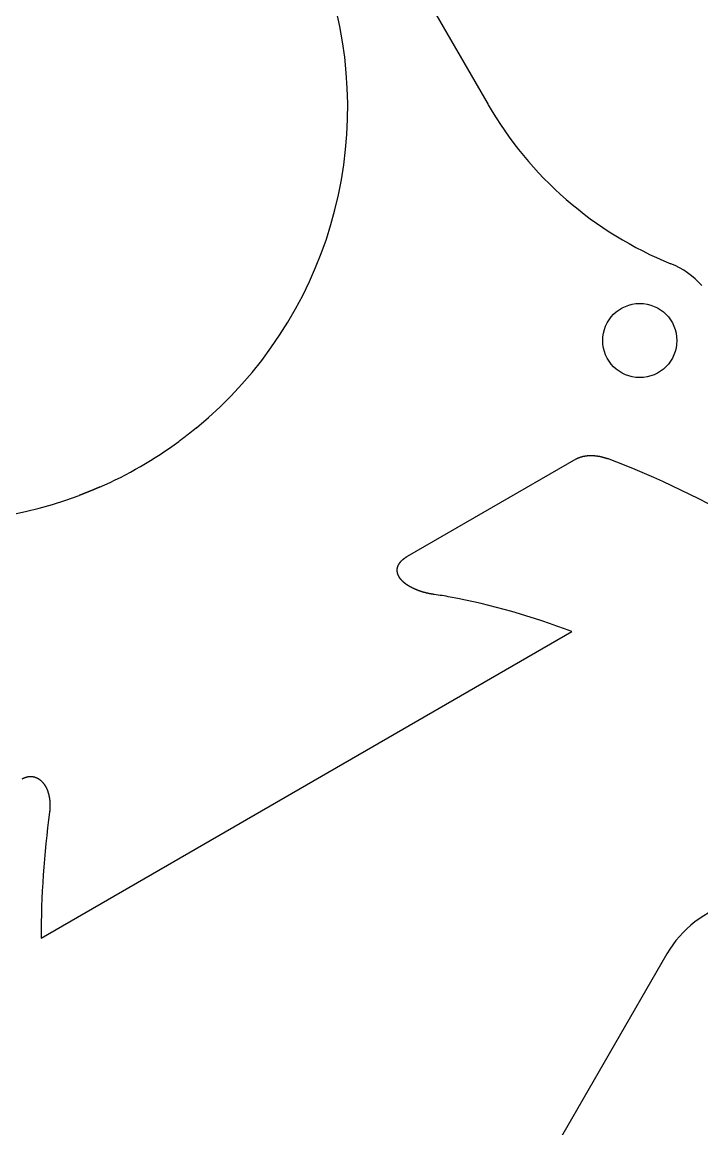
# Model space of a CAD drawing. Extents: x 442 to 745, y 5 to 355.
# Drawn here: x 591.54 to 604.37, y 315.51 to 336.4 of the extents above; entities that cross this region are included whole.
import ezdxf

# ---------------------------------------------------------------- set-up
doc = ezdxf.new("R2010")
doc.units = 0
doc.layers.add('VISIBLE__ANSI_', color=7, linetype='CONTINUOUS')

msp = doc.modelspace()

# ---------------------------------------------------------------- linework, layer by layer
at = {"layer": 'VISIBLE__ANSI_'}
for p, q in [((594.428, 345.078), (600.336, 334.845)), ((601.992, 328.153), (598.805, 326.313)), ((591.893, 319.109), (601.916, 324.896)), ((603.711, 318.813), (596.497, 306.317))]:
    msp.add_line(p, q, dxfattribs=at)
for points in [[(594.826, 328.743, 0), (594.824, 328.742, 0), (594.823, 328.741, 0), (594.822, 328.74, 0), (594.821, 328.739, 0), (594.819, 328.738, 0), (594.818, 328.737, 0), (594.817, 328.736, 0), (594.816, 328.735, 0), (594.814, 328.734, 0), (594.813, 328.733, 0), (594.812, 328.732, 0), (594.81, 328.731, 0), (594.809, 328.729, 0), (594.808, 328.728, 0), (594.807, 328.727, 0), (594.805, 328.726, 0), (594.804, 328.725, 0), (594.803, 328.724, 0), (594.802, 328.723, 0), (594.8, 328.722, 0), (594.799, 328.721, 0), (594.798, 328.72, 0), (594.797, 328.719, 0), (594.795, 328.718, 0), (594.794, 328.717, 0), (594.793, 328.716, 0), (594.792, 328.715, 0), (594.79, 328.714, 0), (594.789, 328.713, 0), (594.788, 328.712, 0), (594.786, 328.711, 0), (594.785, 328.71, 0), (594.784, 328.709, 0), (594.783, 328.708, 0), (594.781, 328.707, 0), (594.78, 328.706, 0), (594.779, 328.705, 0), (594.778, 328.704, 0), (594.776, 328.703, 0), (594.775, 328.702, 0), (594.774, 328.701, 0), (594.773, 328.7, 0), (594.771, 328.699, 0), (594.77, 328.698, 0), (594.769, 328.697, 0), (594.767, 328.696, 0), (594.766, 328.695, 0), (594.765, 328.694, 0), (594.764, 328.693, 0), (594.762, 328.692, 0), (594.761, 328.69, 0), (594.76, 328.689, 0), (594.759, 328.688, 0), (594.757, 328.687, 0), (594.756, 328.686, 0), (594.755, 328.685, 0), (594.753, 328.684, 0), (594.752, 328.683, 0), (594.751, 328.682, 0), (594.75, 328.681, 0), (594.748, 328.68, 0), (594.747, 328.679, 0), (594.746, 328.678, 0), (594.745, 328.677, 0), (594.743, 328.676, 0), (594.742, 328.675, 0), (594.741, 328.674, 0), (594.739, 328.673, 0), (594.738, 328.672, 0), (594.737, 328.671, 0), (594.736, 328.67, 0), (594.734, 328.669, 0), (594.733, 328.668, 0), (594.732, 328.667, 0), (594.731, 328.666, 0), (594.729, 328.665, 0), (594.728, 328.664, 0), (594.727, 328.663, 0), (594.725, 328.662, 0), (594.724, 328.661, 0), (594.723, 328.66, 0), (594.722, 328.659, 0), (594.72, 328.658, 0), (594.719, 328.657, 0), (594.718, 328.656, 0), (594.716, 328.655, 0), (594.715, 328.654, 0), (594.714, 328.653, 0), (594.713, 328.652, 0), (594.711, 328.651, 0), (594.71, 328.65, 0), (594.709, 328.649, 0), (594.708, 328.648, 0), (594.706, 328.647, 0), (594.705, 328.646, 0), (594.704, 328.645, 0), (594.702, 328.644, 0), (594.701, 328.643, 0), (594.7, 328.642, 0), (594.699, 328.641, 0), (594.697, 328.64, 0), (594.696, 328.639, 0), (594.695, 328.638, 0), (594.693, 328.637, 0), (594.692, 328.636, 0), (594.691, 328.635, 0), (594.69, 328.634, 0), (594.688, 328.633, 0), (594.687, 328.632, 0), (594.686, 328.631, 0), (594.684, 328.63, 0), (594.683, 328.629, 0), (594.682, 328.628, 0), (594.681, 328.627, 0), (594.679, 328.626, 0), (594.678, 328.625, 0), (594.677, 328.624, 0), (594.675, 328.623, 0), (594.674, 328.622, 0), (594.673, 328.621, 0), (594.672, 328.62, 0), (594.67, 328.619, 0), (594.669, 328.618, 0), (594.668, 328.617, 0), (594.666, 328.616, 0), (594.665, 328.615, 0), (594.664, 328.614, 0), (594.663, 328.613, 0), (594.661, 328.612, 0), (594.66, 328.611, 0), (594.659, 328.61, 0), (594.657, 328.609, 0), (594.656, 328.608, 0), (594.655, 328.607, 0), (594.654, 328.606, 0), (594.652, 328.605, 0), (594.651, 328.604, 0), (594.65, 328.603, 0), (594.648, 328.602, 0), (594.647, 328.601, 0), (594.646, 328.6, 0), (594.645, 328.599, 0), (594.643, 328.598, 0), (594.642, 328.597, 0), (594.641, 328.596, 0), (594.639, 328.595, 0), (594.638, 328.594, 0), (594.637, 328.593, 0), (594.636, 328.592, 0), (594.634, 328.591, 0), (594.633, 328.59, 0), (594.632, 328.589, 0), (594.63, 328.588, 0), (594.629, 328.587, 0), (594.628, 328.586, 0), (594.626, 328.585, 0), (594.625, 328.584, 0), (594.624, 328.583, 0), (594.623, 328.582, 0), (594.621, 328.581, 0), (594.62, 328.58, 0), (594.619, 328.579, 0), (594.617, 328.578, 0), (594.616, 328.577, 0), (594.615, 328.576, 0), (594.614, 328.575, 0), (594.612, 328.574, 0), (594.611, 328.573, 0), (594.61, 328.572, 0), (594.608, 328.571, 0), (594.607, 328.57, 0), (594.606, 328.569, 0), (594.604, 328.568, 0), (594.603, 328.567, 0), (594.602, 328.566, 0), (594.601, 328.565, 0), (594.599, 328.564, 0), (594.598, 328.563, 0), (594.597, 328.562, 0), (594.595, 328.561, 0), (594.594, 328.56, 0), (594.593, 328.559, 0), (594.591, 328.558, 0), (594.59, 328.557, 0), (594.589, 328.556, 0), (594.588, 328.555, 0), (594.586, 328.554, 0), (594.585, 328.553, 0), (594.584, 328.552, 0), (594.582, 328.551, 0), (594.581, 328.55, 0), (594.58, 328.549, 0), (594.578, 328.548, 0), (594.577, 328.547, 0), (594.576, 328.546, 0), (594.575, 328.545, 0), (594.573, 328.544, 0), (594.572, 328.543, 0), (594.571, 328.542, 0), (594.569, 328.541, 0), (594.568, 328.54, 0), (594.567, 328.539, 0), (594.565, 328.538, 0), (594.564, 328.537, 0), (594.563, 328.536, 0), (594.562, 328.535, 0), (594.56, 328.534, 0), (594.559, 328.533, 0), (594.558, 328.532, 0), (594.556, 328.532, 0), (594.555, 328.531, 0), (594.554, 328.53, 0), (594.552, 328.529, 0), (594.551, 328.528, 0), (594.55, 328.527, 0), (594.549, 328.526, 0), (594.547, 328.525, 0), (594.546, 328.524, 0), (594.545, 328.523, 0), (594.543, 328.522, 0), (594.542, 328.521, 0), (594.541, 328.52, 0), (594.539, 328.519, 0), (594.538, 328.518, 0), (594.537, 328.517, 0), (594.535, 328.516, 0), (594.534, 328.515, 0), (594.533, 328.514, 0), (594.532, 328.513, 0), (594.53, 328.512, 0), (594.529, 328.511, 0), (594.528, 328.51, 0), (594.526, 328.509, 0), (594.525, 328.508, 0), (594.524, 328.507, 0), (594.522, 328.506, 0), (594.521, 328.505, 0), (594.52, 328.504, 0), (594.518, 328.503, 0), (594.517, 328.502, 0), (594.516, 328.501, 0), (594.515, 328.5, 0), (594.513, 328.499, 0), (594.512, 328.498, 0), (594.511, 328.497, 0), (594.509, 328.496, 0), (594.508, 328.495, 0), (594.507, 328.495, 0), (594.505, 328.494, 0), (594.504, 328.493, 0), (594.503, 328.492, 0), (594.501, 328.491, 0), (594.5, 328.49, 0), (594.499, 328.489, 0), (594.497, 328.488, 0)], [(601.992, 328.153, 0), (601.994, 328.154, 0), (601.996, 328.155, 0), (601.998, 328.156, 0), (602, 328.158, 0), (602.002, 328.159, 0), (602.004, 328.16, 0), (602.006, 328.161, 0), (602.008, 328.162, 0), (602.011, 328.163, 0), (602.013, 328.164, 0), (602.015, 328.165, 0), (602.017, 328.166, 0), (602.019, 328.167, 0), (602.021, 328.168, 0), (602.023, 328.169, 0), (602.025, 328.17, 0), (602.027, 328.171, 0), (602.03, 328.172, 0), (602.032, 328.173, 0), (602.034, 328.174, 0), (602.036, 328.175, 0), (602.038, 328.176, 0), (602.04, 328.177, 0), (602.042, 328.178, 0), (602.045, 328.179, 0), (602.047, 328.18, 0), (602.049, 328.18, 0), (602.051, 328.181, 0), (602.053, 328.182, 0), (602.056, 328.183, 0), (602.058, 328.184, 0), (602.06, 328.185, 0), (602.062, 328.185, 0), (602.064, 328.186, 0), (602.067, 328.187, 0), (602.069, 328.188, 0), (602.071, 328.189, 0), (602.073, 328.189, 0), (602.075, 328.19, 0), (602.078, 328.191, 0), (602.08, 328.192, 0), (602.082, 328.192, 0), (602.084, 328.193, 0), (602.087, 328.194, 0), (602.089, 328.194, 0), (602.091, 328.195, 0), (602.093, 328.196, 0), (602.096, 328.196, 0), (602.098, 328.197, 0), (602.1, 328.198, 0), (602.102, 328.198, 0), (602.105, 328.199, 0), (602.107, 328.2, 0), (602.109, 328.2, 0), (602.111, 328.201, 0), (602.114, 328.201, 0), (602.116, 328.202, 0), (602.118, 328.202, 0), (602.121, 328.203, 0), (602.123, 328.204, 0), (602.125, 328.204, 0), (602.127, 328.205, 0), (602.13, 328.205, 0), (602.132, 328.206, 0), (602.134, 328.206, 0), (602.137, 328.207, 0), (602.139, 328.207, 0), (602.141, 328.208, 0), (602.143, 328.208, 0), (602.146, 328.209, 0), (602.148, 328.209, 0), (602.15, 328.209, 0), (602.153, 328.21, 0), (602.155, 328.21, 0), (602.157, 328.211, 0), (602.159, 328.211, 0), (602.162, 328.212, 0), (602.164, 328.212, 0), (602.166, 328.212, 0), (602.169, 328.213, 0), (602.171, 328.213, 0), (602.173, 328.213, 0), (602.176, 328.214, 0), (602.178, 328.214, 0), (602.18, 328.214, 0), (602.183, 328.215, 0), (602.185, 328.215, 0), (602.187, 328.215, 0), (602.19, 328.216, 0), (602.192, 328.216, 0), (602.194, 328.216, 0), (602.197, 328.216, 0), (602.199, 328.217, 0), (602.201, 328.217, 0), (602.204, 328.217, 0), (602.206, 328.217, 0), (602.208, 328.218, 0), (602.211, 328.218, 0), (602.213, 328.218, 0), (602.215, 328.218, 0), (602.218, 328.219, 0), (602.22, 328.219, 0), (602.222, 328.219, 0), (602.225, 328.219, 0), (602.227, 328.219, 0), (602.229, 328.219, 0), (602.232, 328.22, 0), (602.234, 328.22, 0), (602.236, 328.22, 0), (602.239, 328.22, 0), (602.241, 328.22, 0), (602.243, 328.22, 0), (602.246, 328.22, 0), (602.248, 328.22, 0), (602.251, 328.221, 0), (602.253, 328.221, 0), (602.255, 328.221, 0), (602.258, 328.221, 0), (602.26, 328.221, 0), (602.262, 328.221, 0), (602.265, 328.221, 0), (602.267, 328.221, 0), (602.269, 328.221, 0), (602.272, 328.221, 0), (602.274, 328.221, 0), (602.276, 328.221, 0), (602.279, 328.221, 0), (602.281, 328.221, 0), (602.283, 328.221, 0), (602.286, 328.221, 0), (602.288, 328.221, 0), (602.291, 328.221, 0), (602.293, 328.221, 0), (602.295, 328.221, 0), (602.298, 328.221, 0), (602.3, 328.221, 0), (602.302, 328.221, 0), (602.305, 328.221, 0), (602.307, 328.22, 0), (602.31, 328.22, 0), (602.312, 328.22, 0), (602.314, 328.22, 0), (602.317, 328.22, 0), (602.319, 328.22, 0), (602.322, 328.22, 0), (602.324, 328.22, 0), (602.326, 328.22, 0), (602.329, 328.219, 0), (602.331, 328.219, 0), (602.334, 328.219, 0), (602.336, 328.219, 0), (602.338, 328.219, 0), (602.341, 328.218, 0), (602.343, 328.218, 0), (602.346, 328.218, 0), (602.348, 328.218, 0), (602.35, 328.218, 0), (602.353, 328.217, 0), (602.355, 328.217, 0), (602.358, 328.217, 0), (602.36, 328.217, 0), (602.363, 328.216, 0), (602.365, 328.216, 0), (602.367, 328.216, 0), (602.37, 328.216, 0), (602.372, 328.215, 0), (602.375, 328.215, 0), (602.377, 328.215, 0), (602.38, 328.214, 0), (602.382, 328.214, 0), (602.384, 328.214, 0), (602.387, 328.214, 0), (602.389, 328.213, 0), (602.392, 328.213, 0), (602.394, 328.213, 0), (602.397, 328.212, 0), (602.399, 328.212, 0), (602.401, 328.211, 0), (602.404, 328.211, 0), (602.406, 328.211, 0), (602.409, 328.21, 0), (602.411, 328.21, 0), (602.414, 328.21, 0), (602.416, 328.209, 0), (602.419, 328.209, 0), (602.421, 328.208, 0), (602.423, 328.208, 0), (602.426, 328.207, 0), (602.428, 328.207, 0), (602.431, 328.206, 0), (602.433, 328.206, 0), (602.436, 328.206, 0), (602.438, 328.205, 0), (602.441, 328.205, 0), (602.443, 328.204, 0), (602.445, 328.204, 0), (602.448, 328.203, 0), (602.45, 328.203, 0), (602.453, 328.202, 0), (602.455, 328.202, 0), (602.458, 328.201, 0), (602.46, 328.201, 0), (602.462, 328.2, 0), (602.465, 328.199, 0), (602.467, 328.199, 0), (602.47, 328.198, 0), (602.472, 328.198, 0), (602.475, 328.197, 0), (602.477, 328.197, 0), (602.48, 328.196, 0), (602.482, 328.195, 0), (602.484, 328.195, 0), (602.487, 328.194, 0), (602.489, 328.194, 0), (602.492, 328.193, 0), (602.494, 328.192, 0), (602.497, 328.192, 0), (602.499, 328.191, 0), (602.501, 328.19, 0), (602.504, 328.19, 0), (602.506, 328.189, 0), (602.509, 328.188, 0), (602.511, 328.188, 0), (602.514, 328.187, 0), (602.516, 328.186, 0), (602.518, 328.186, 0), (602.521, 328.185, 0), (602.523, 328.184, 0), (602.526, 328.184, 0), (602.528, 328.183, 0), (602.531, 328.182, 0), (602.533, 328.181, 0), (602.535, 328.181, 0), (602.538, 328.18, 0), (602.54, 328.179, 0), (602.543, 328.178, 0), (602.545, 328.178, 0), (602.547, 328.177, 0), (602.55, 328.176, 0), (602.552, 328.175, 0), (602.555, 328.174, 0), (602.557, 328.174, 0), (602.559, 328.173, 0), (602.562, 328.172, 0), (602.564, 328.171, 0), (602.567, 328.17, 0), (602.569, 328.169, 0), (602.571, 328.169, 0), (602.574, 328.168, 0), (602.576, 328.167, 0), (602.578, 328.166, 0), (602.581, 328.165, 0), (602.583, 328.164, 0), (602.586, 328.163, 0), (602.588, 328.162, 0)], [(593, 327.623, 0), (592.998, 327.622, 0), (592.996, 327.621, 0), (592.994, 327.62, 0), (592.992, 327.62, 0), (592.99, 327.619, 0), (592.988, 327.618, 0), (592.986, 327.617, 0), (592.984, 327.616, 0), (592.982, 327.615, 0), (592.98, 327.614, 0), (592.978, 327.613, 0), (592.976, 327.613, 0), (592.974, 327.612, 0), (592.972, 327.611, 0), (592.97, 327.61, 0), (592.968, 327.609, 0), (592.966, 327.608, 0), (592.964, 327.607, 0), (592.962, 327.607, 0), (592.96, 327.606, 0), (592.958, 327.605, 0), (592.956, 327.604, 0), (592.954, 327.603, 0), (592.952, 327.602, 0), (592.95, 327.601, 0), (592.948, 327.601, 0), (592.946, 327.6, 0), (592.944, 327.599, 0), (592.942, 327.598, 0), (592.94, 327.597, 0), (592.938, 327.596, 0), (592.936, 327.595, 0), (592.934, 327.595, 0), (592.932, 327.594, 0), (592.93, 327.593, 0), (592.928, 327.592, 0), (592.926, 327.591, 0), (592.924, 327.59, 0), (592.922, 327.589, 0), (592.92, 327.589, 0), (592.918, 327.588, 0), (592.916, 327.587, 0), (592.914, 327.586, 0), (592.912, 327.585, 0), (592.91, 327.584, 0), (592.908, 327.583, 0), (592.906, 327.583, 0), (592.904, 327.582, 0), (592.902, 327.581, 0), (592.9, 327.58, 0), (592.898, 327.579, 0), (592.896, 327.578, 0), (592.894, 327.578, 0), (592.892, 327.577, 0), (592.89, 327.576, 0), (592.888, 327.575, 0), (592.886, 327.574, 0), (592.884, 327.573, 0), (592.882, 327.573, 0), (592.88, 327.572, 0), (592.878, 327.571, 0), (592.876, 327.57, 0), (592.874, 327.569, 0), (592.872, 327.568, 0), (592.87, 327.567, 0), (592.868, 327.567, 0), (592.866, 327.566, 0), (592.864, 327.565, 0), (592.862, 327.564, 0), (592.86, 327.563, 0), (592.858, 327.562, 0), (592.856, 327.562, 0), (592.854, 327.561, 0), (592.852, 327.56, 0), (592.85, 327.559, 0), (592.848, 327.558, 0), (592.846, 327.557, 0), (592.844, 327.557, 0), (592.842, 327.556, 0), (592.84, 327.555, 0), (592.838, 327.554, 0), (592.835, 327.553, 0), (592.833, 327.552, 0), (592.831, 327.552, 0), (592.829, 327.551, 0), (592.827, 327.55, 0), (592.825, 327.549, 0), (592.823, 327.548, 0), (592.821, 327.548, 0), (592.819, 327.547, 0), (592.817, 327.546, 0), (592.815, 327.545, 0), (592.813, 327.544, 0), (592.811, 327.543, 0), (592.809, 327.543, 0), (592.807, 327.542, 0), (592.805, 327.541, 0), (592.803, 327.54, 0), (592.801, 327.539, 0), (592.799, 327.539, 0), (592.797, 327.538, 0), (592.795, 327.537, 0), (592.793, 327.536, 0), (592.791, 327.535, 0), (592.789, 327.534, 0), (592.787, 327.534, 0), (592.785, 327.533, 0), (592.783, 327.532, 0), (592.781, 327.531, 0), (592.779, 327.53, 0), (592.777, 327.53, 0), (592.775, 327.529, 0), (592.773, 327.528, 0), (592.771, 327.527, 0), (592.769, 327.526, 0), (592.767, 327.526, 0), (592.765, 327.525, 0), (592.763, 327.524, 0), (592.761, 327.523, 0), (592.759, 327.522, 0), (592.757, 327.521, 0), (592.755, 327.521, 0), (592.753, 327.52, 0), (592.751, 327.519, 0), (592.749, 327.518, 0), (592.747, 327.517, 0), (592.745, 327.517, 0), (592.743, 327.516, 0), (592.741, 327.515, 0), (592.739, 327.514, 0), (592.737, 327.513, 0), (592.735, 327.513, 0), (592.733, 327.512, 0), (592.731, 327.511, 0), (592.728, 327.51, 0), (592.726, 327.509, 0), (592.724, 327.509, 0), (592.722, 327.508, 0), (592.72, 327.507, 0), (592.718, 327.506, 0), (592.716, 327.505, 0), (592.714, 327.505, 0), (592.712, 327.504, 0), (592.71, 327.503, 0), (592.708, 327.502, 0), (592.706, 327.502, 0), (592.704, 327.501, 0), (592.702, 327.5, 0), (592.7, 327.499, 0), (592.698, 327.498, 0), (592.696, 327.498, 0), (592.694, 327.497, 0), (592.692, 327.496, 0), (592.69, 327.495, 0), (592.688, 327.494, 0), (592.686, 327.494, 0), (592.684, 327.493, 0), (592.682, 327.492, 0), (592.68, 327.491, 0), (592.678, 327.49, 0), (592.676, 327.49, 0), (592.674, 327.489, 0), (592.672, 327.488, 0), (592.67, 327.487, 0), (592.668, 327.487, 0), (592.666, 327.486, 0), (592.664, 327.485, 0), (592.662, 327.484, 0), (592.66, 327.483, 0), (592.657, 327.483, 0), (592.655, 327.482, 0), (592.653, 327.481, 0), (592.651, 327.48, 0), (592.649, 327.48, 0), (592.647, 327.479, 0), (592.645, 327.478, 0), (592.643, 327.477, 0), (592.641, 327.476, 0), (592.639, 327.476, 0), (592.637, 327.475, 0), (592.635, 327.474, 0), (592.633, 327.473, 0), (592.631, 327.473, 0), (592.629, 327.472, 0), (592.627, 327.471, 0), (592.625, 327.47, 0), (592.623, 327.47, 0), (592.621, 327.469, 0), (592.619, 327.468, 0), (592.617, 327.467, 0), (592.615, 327.466, 0)], [(599.317, 325.597, 0), (599.315, 325.597, 0), (599.313, 325.597, 0), (599.311, 325.597, 0), (599.309, 325.598, 0), (599.306, 325.598, 0), (599.304, 325.598, 0), (599.302, 325.599, 0), (599.3, 325.599, 0), (599.298, 325.599, 0), (599.296, 325.6, 0), (599.294, 325.6, 0), (599.292, 325.6, 0), (599.29, 325.601, 0), (599.287, 325.601, 0), (599.285, 325.601, 0), (599.283, 325.602, 0), (599.281, 325.602, 0), (599.279, 325.602, 0), (599.277, 325.603, 0), (599.275, 325.603, 0), (599.273, 325.603, 0), (599.27, 325.604, 0), (599.268, 325.604, 0), (599.266, 325.604, 0), (599.264, 325.605, 0), (599.262, 325.605, 0), (599.26, 325.605, 0), (599.258, 325.606, 0), (599.256, 325.606, 0), (599.254, 325.607, 0), (599.251, 325.607, 0), (599.249, 325.607, 0), (599.247, 325.608, 0), (599.245, 325.608, 0), (599.243, 325.609, 0), (599.241, 325.609, 0), (599.239, 325.609, 0), (599.237, 325.61, 0), (599.234, 325.61, 0), (599.232, 325.611, 0), (599.23, 325.611, 0), (599.228, 325.611, 0), (599.226, 325.612, 0), (599.224, 325.612, 0), (599.222, 325.613, 0), (599.219, 325.613, 0), (599.217, 325.614, 0), (599.215, 325.614, 0), (599.213, 325.614, 0), (599.211, 325.615, 0), (599.209, 325.615, 0), (599.207, 325.616, 0), (599.205, 325.616, 0), (599.202, 325.617, 0), (599.2, 325.617, 0), (599.198, 325.618, 0), (599.196, 325.618, 0), (599.194, 325.619, 0), (599.192, 325.619, 0), (599.19, 325.62, 0), (599.188, 325.62, 0), (599.185, 325.621, 0), (599.183, 325.621, 0), (599.181, 325.622, 0), (599.179, 325.622, 0), (599.177, 325.623, 0), (599.175, 325.623, 0), (599.173, 325.624, 0), (599.171, 325.624, 0), (599.168, 325.625, 0), (599.166, 325.625, 0), (599.164, 325.626, 0), (599.162, 325.626, 0), (599.16, 325.627, 0), (599.158, 325.627, 0), (599.156, 325.628, 0), (599.154, 325.628, 0), (599.152, 325.629, 0), (599.149, 325.629, 0), (599.147, 325.63, 0), (599.145, 325.631, 0), (599.143, 325.631, 0), (599.141, 325.632, 0), (599.139, 325.632, 0), (599.137, 325.633, 0), (599.135, 325.633, 0), (599.133, 325.634, 0), (599.13, 325.634, 0), (599.128, 325.635, 0), (599.126, 325.636, 0), (599.124, 325.636, 0), (599.122, 325.637, 0), (599.12, 325.637, 0), (599.118, 325.638, 0), (599.116, 325.639, 0), (599.114, 325.639, 0), (599.112, 325.64, 0), (599.109, 325.64, 0), (599.107, 325.641, 0), (599.105, 325.642, 0), (599.103, 325.642, 0), (599.101, 325.643, 0), (599.099, 325.643, 0), (599.097, 325.644, 0), (599.095, 325.645, 0), (599.093, 325.645, 0), (599.091, 325.646, 0), (599.088, 325.647, 0), (599.086, 325.647, 0), (599.084, 325.648, 0), (599.082, 325.649, 0), (599.08, 325.649, 0), (599.078, 325.65, 0), (599.076, 325.651, 0), (599.074, 325.651, 0), (599.072, 325.652, 0), (599.07, 325.653, 0), (599.068, 325.653, 0), (599.066, 325.654, 0), (599.064, 325.655, 0), (599.062, 325.655, 0), (599.059, 325.656, 0), (599.057, 325.657, 0), (599.055, 325.657, 0), (599.053, 325.658, 0), (599.051, 325.659, 0), (599.049, 325.659, 0), (599.047, 325.66, 0), (599.045, 325.661, 0), (599.043, 325.662, 0), (599.041, 325.662, 0), (599.039, 325.663, 0), (599.037, 325.664, 0), (599.035, 325.664, 0), (599.033, 325.665, 0), (599.031, 325.666, 0), (599.029, 325.667, 0), (599.027, 325.667, 0), (599.025, 325.668, 0), (599.023, 325.669, 0), (599.021, 325.67, 0), (599.019, 325.67, 0), (599.017, 325.671, 0), (599.015, 325.672, 0), (599.012, 325.673, 0), (599.01, 325.673, 0), (599.008, 325.674, 0), (599.006, 325.675, 0), (599.004, 325.676, 0), (599.002, 325.676, 0), (599, 325.677, 0), (598.998, 325.678, 0), (598.996, 325.679, 0), (598.994, 325.68, 0), (598.992, 325.68, 0), (598.99, 325.681, 0), (598.988, 325.682, 0), (598.986, 325.683, 0), (598.984, 325.684, 0), (598.982, 325.684, 0), (598.98, 325.685, 0), (598.979, 325.686, 0), (598.977, 325.687, 0), (598.975, 325.688, 0), (598.973, 325.688, 0), (598.971, 325.689, 0), (598.969, 325.69, 0), (598.967, 325.691, 0), (598.965, 325.692, 0), (598.963, 325.693, 0), (598.961, 325.693, 0), (598.959, 325.694, 0), (598.957, 325.695, 0), (598.955, 325.696, 0), (598.953, 325.697, 0), (598.951, 325.698, 0), (598.949, 325.699, 0), (598.947, 325.699, 0), (598.945, 325.7, 0), (598.943, 325.701, 0), (598.941, 325.702, 0), (598.939, 325.703, 0), (598.938, 325.704, 0), (598.936, 325.705, 0), (598.934, 325.706, 0), (598.932, 325.706, 0), (598.93, 325.707, 0), (598.928, 325.708, 0), (598.926, 325.709, 0), (598.924, 325.71, 0), (598.922, 325.711, 0), (598.92, 325.712, 0), (598.919, 325.713, 0), (598.917, 325.714, 0), (598.915, 325.715, 0), (598.913, 325.715, 0), (598.911, 325.716, 0), (598.909, 325.717, 0), (598.907, 325.718, 0), (598.905, 325.719, 0), (598.904, 325.72, 0), (598.902, 325.721, 0), (598.9, 325.722, 0), (598.898, 325.723, 0), (598.896, 325.724, 0), (598.894, 325.725, 0), (598.892, 325.726, 0), (598.891, 325.727, 0), (598.889, 325.728, 0), (598.887, 325.729, 0), (598.885, 325.73, 0), (598.883, 325.731, 0), (598.881, 325.731, 0), (598.88, 325.732, 0), (598.878, 325.733, 0), (598.876, 325.734, 0), (598.874, 325.735, 0), (598.872, 325.736, 0), (598.871, 325.737, 0), (598.869, 325.738, 0), (598.867, 325.739, 0), (598.865, 325.74, 0), (598.863, 325.741, 0), (598.862, 325.742, 0), (598.86, 325.743, 0), (598.858, 325.744, 0), (598.856, 325.745, 0), (598.855, 325.746, 0), (598.853, 325.747, 0), (598.851, 325.748, 0), (598.849, 325.749, 0), (598.848, 325.75, 0), (598.846, 325.752, 0), (598.844, 325.753, 0), (598.842, 325.754, 0), (598.84, 325.755, 0), (598.839, 325.756, 0), (598.837, 325.757, 0), (598.835, 325.758, 0), (598.833, 325.759, 0), (598.831, 325.76, 0), (598.83, 325.761, 0), (598.828, 325.763, 0), (598.826, 325.764, 0), (598.824, 325.765, 0), (598.822, 325.766, 0), (598.82, 325.767, 0), (598.818, 325.768, 0), (598.817, 325.77, 0), (598.815, 325.771, 0), (598.813, 325.772, 0), (598.811, 325.773, 0), (598.809, 325.775, 0), (598.807, 325.776, 0), (598.805, 325.777, 0), (598.803, 325.779, 0), (598.801, 325.78, 0), (598.799, 325.781, 0), (598.797, 325.783, 0), (598.795, 325.784, 0), (598.794, 325.785, 0), (598.792, 325.787, 0), (598.79, 325.788, 0), (598.788, 325.789, 0), (598.786, 325.791, 0), (598.784, 325.792, 0), (598.782, 325.794, 0), (598.78, 325.795, 0), (598.778, 325.797, 0), (598.776, 325.798, 0), (598.774, 325.799, 0), (598.772, 325.801, 0), (598.77, 325.802, 0), (598.768, 325.804, 0), (598.766, 325.805, 0), (598.764, 325.807, 0), (598.762, 325.809, 0), (598.76, 325.81, 0), (598.758, 325.812, 0), (598.756, 325.813, 0), (598.755, 325.815, 0), (598.753, 325.816, 0), (598.751, 325.818, 0), (598.749, 325.82, 0), (598.747, 325.821, 0), (598.745, 325.823, 0), (598.743, 325.825, 0), (598.741, 325.826, 0), (598.739, 325.828, 0), (598.737, 325.83, 0), (598.735, 325.832, 0), (598.733, 325.833, 0), (598.731, 325.835, 0), (598.73, 325.837, 0), (598.728, 325.839, 0), (598.726, 325.84, 0), (598.724, 325.842, 0), (598.722, 325.844, 0), (598.72, 325.846, 0), (598.718, 325.848, 0), (598.716, 325.849, 0), (598.715, 325.851, 0), (598.713, 325.853, 0), (598.711, 325.855, 0), (598.709, 325.857, 0), (598.707, 325.859, 0), (598.705, 325.861, 0), (598.704, 325.863, 0), (598.702, 325.865, 0), (598.7, 325.867, 0), (598.698, 325.869, 0), (598.697, 325.871, 0), (598.695, 325.873, 0), (598.693, 325.875, 0), (598.691, 325.877, 0), (598.69, 325.879, 0), (598.688, 325.881, 0), (598.686, 325.883, 0), (598.685, 325.885, 0), (598.683, 325.887, 0), (598.681, 325.889, 0), (598.68, 325.891, 0), (598.678, 325.893, 0), (598.676, 325.895, 0), (598.675, 325.898, 0), (598.673, 325.9, 0), (598.672, 325.902, 0), (598.67, 325.904, 0), (598.669, 325.906, 0), (598.667, 325.908, 0), (598.666, 325.911, 0), (598.664, 325.913, 0), (598.663, 325.915, 0), (598.661, 325.917, 0), (598.66, 325.919, 0), (598.658, 325.922, 0), (598.657, 325.924, 0), (598.656, 325.926, 0), (598.654, 325.929, 0), (598.653, 325.931, 0), (598.652, 325.933, 0), (598.65, 325.935, 0), (598.649, 325.938, 0), (598.648, 325.94, 0), (598.647, 325.942, 0), (598.646, 325.945, 0), (598.644, 325.947, 0), (598.643, 325.95, 0), (598.642, 325.952, 0), (598.641, 325.954, 0), (598.64, 325.957, 0), (598.639, 325.959, 0), (598.638, 325.962, 0), (598.637, 325.964, 0), (598.636, 325.966, 0), (598.635, 325.969, 0), (598.634, 325.971, 0), (598.633, 325.974, 0), (598.632, 325.976, 0), (598.631, 325.979, 0), (598.63, 325.981, 0), (598.629, 325.984, 0), (598.629, 325.986, 0), (598.628, 325.989, 0), (598.627, 325.991, 0), (598.626, 325.994, 0), (598.626, 325.996, 0), (598.625, 325.999, 0), (598.624, 326.001, 0), (598.624, 326.004, 0), (598.623, 326.007, 0), (598.623, 326.009, 0), (598.622, 326.012, 0), (598.622, 326.014, 0), (598.621, 326.017, 0), (598.621, 326.019, 0), (598.62, 326.022, 0), (598.62, 326.025, 0), (598.62, 326.027, 0), (598.619, 326.03, 0), (598.619, 326.032, 0), (598.619, 326.035, 0), (598.618, 326.038, 0), (598.618, 326.04, 0), (598.618, 326.043, 0), (598.618, 326.046, 0), (598.618, 326.048, 0), (598.618, 326.051, 0), (598.618, 326.053, 0), (598.618, 326.056, 0), (598.618, 326.059, 0), (598.618, 326.061, 0), (598.618, 326.064, 0), (598.618, 326.067, 0), (598.618, 326.069, 0), (598.619, 326.072, 0), (598.619, 326.074, 0), (598.619, 326.077, 0), (598.619, 326.079, 0), (598.62, 326.082, 0), (598.62, 326.085, 0), (598.621, 326.087, 0), (598.621, 326.09, 0), (598.621, 326.092, 0), (598.622, 326.095, 0), (598.622, 326.097, 0), (598.623, 326.1, 0), (598.624, 326.102, 0), (598.624, 326.105, 0), (598.625, 326.107, 0), (598.625, 326.11, 0), (598.626, 326.112, 0), (598.627, 326.115, 0), (598.628, 326.117, 0), (598.628, 326.12, 0), (598.629, 326.122, 0), (598.63, 326.125, 0), (598.631, 326.127, 0), (598.632, 326.13, 0), (598.633, 326.132, 0), (598.634, 326.135, 0), (598.635, 326.137, 0), (598.636, 326.14, 0), (598.637, 326.142, 0), (598.638, 326.144, 0), (598.639, 326.147, 0), (598.64, 326.149, 0), (598.641, 326.152, 0), (598.642, 326.154, 0), (598.644, 326.156, 0), (598.645, 326.159, 0), (598.646, 326.161, 0), (598.647, 326.163, 0), (598.649, 326.166, 0), (598.65, 326.168, 0), (598.651, 326.17, 0), (598.653, 326.172, 0), (598.654, 326.175, 0), (598.655, 326.177, 0), (598.657, 326.179, 0), (598.658, 326.181, 0), (598.66, 326.184, 0), (598.661, 326.186, 0), (598.663, 326.188, 0), (598.664, 326.19, 0), (598.666, 326.192, 0), (598.667, 326.194, 0), (598.669, 326.196, 0), (598.67, 326.199, 0), (598.672, 326.201, 0), (598.674, 326.203, 0), (598.675, 326.205, 0), (598.677, 326.207, 0), (598.679, 326.209, 0), (598.68, 326.211, 0), (598.682, 326.213, 0), (598.684, 326.215, 0), (598.685, 326.217, 0), (598.687, 326.219, 0), (598.689, 326.221, 0), (598.691, 326.223, 0), (598.692, 326.225, 0), (598.694, 326.227, 0), (598.696, 326.229, 0), (598.698, 326.231, 0), (598.7, 326.233, 0), (598.702, 326.235, 0), (598.704, 326.237, 0), (598.706, 326.239, 0), (598.708, 326.241, 0), (598.71, 326.243, 0), (598.712, 326.244, 0), (598.714, 326.246, 0), (598.716, 326.248, 0), (598.718, 326.25, 0), (598.72, 326.252, 0), (598.722, 326.254, 0), (598.724, 326.256, 0), (598.726, 326.258, 0), (598.728, 326.26, 0), (598.731, 326.261, 0), (598.733, 326.263, 0), (598.735, 326.265, 0), (598.737, 326.267, 0), (598.74, 326.269, 0), (598.742, 326.27, 0), (598.744, 326.272, 0), (598.746, 326.274, 0), (598.749, 326.276, 0), (598.751, 326.278, 0), (598.754, 326.279, 0), (598.756, 326.281, 0), (598.758, 326.283, 0), (598.761, 326.285, 0), (598.763, 326.286, 0), (598.766, 326.288, 0), (598.768, 326.29, 0), (598.771, 326.291, 0), (598.773, 326.293, 0), (598.776, 326.295, 0), (598.778, 326.297, 0), (598.781, 326.298, 0), (598.783, 326.3, 0), (598.786, 326.302, 0), (598.789, 326.303, 0), (598.791, 326.305, 0), (598.794, 326.306, 0), (598.797, 326.308, 0), (598.799, 326.31, 0), (598.802, 326.311, 0), (598.805, 326.313, 0)], [(591.536, 322.116, 0), (591.537, 322.117, 0), (591.539, 322.118, 0), (591.54, 322.119, 0), (591.542, 322.119, 0), (591.543, 322.12, 0), (591.545, 322.121, 0), (591.546, 322.122, 0), (591.548, 322.123, 0), (591.549, 322.124, 0), (591.551, 322.124, 0), (591.552, 322.125, 0), (591.554, 322.126, 0), (591.556, 322.127, 0), (591.557, 322.127, 0), (591.559, 322.128, 0), (591.56, 322.129, 0), (591.562, 322.13, 0), (591.563, 322.131, 0), (591.565, 322.131, 0), (591.567, 322.132, 0), (591.568, 322.133, 0), (591.57, 322.133, 0), (591.571, 322.134, 0), (591.573, 322.135, 0), (591.575, 322.136, 0), (591.576, 322.136, 0), (591.578, 322.137, 0), (591.579, 322.138, 0), (591.581, 322.138, 0), (591.583, 322.139, 0), (591.584, 322.139, 0), (591.586, 322.14, 0), (591.588, 322.141, 0), (591.589, 322.141, 0), (591.591, 322.142, 0), (591.592, 322.143, 0), (591.594, 322.143, 0), (591.596, 322.144, 0), (591.597, 322.144, 0), (591.599, 322.145, 0), (591.601, 322.145, 0), (591.602, 322.146, 0), (591.604, 322.147, 0), (591.606, 322.147, 0), (591.607, 322.148, 0), (591.609, 322.148, 0), (591.611, 322.149, 0), (591.612, 322.149, 0), (591.614, 322.15, 0), (591.616, 322.15, 0), (591.617, 322.151, 0), (591.619, 322.151, 0), (591.621, 322.151, 0), (591.623, 322.152, 0), (591.624, 322.152, 0), (591.626, 322.153, 0), (591.628, 322.153, 0), (591.629, 322.154, 0), (591.631, 322.154, 0), (591.633, 322.154, 0), (591.634, 322.155, 0), (591.636, 322.155, 0), (591.638, 322.155, 0), (591.64, 322.156, 0), (591.641, 322.156, 0), (591.643, 322.156, 0), (591.645, 322.157, 0), (591.646, 322.157, 0), (591.648, 322.157, 0), (591.65, 322.158, 0), (591.652, 322.158, 0), (591.653, 322.158, 0), (591.655, 322.158, 0), (591.657, 322.159, 0), (591.658, 322.159, 0), (591.66, 322.159, 0), (591.662, 322.159, 0), (591.664, 322.159, 0), (591.665, 322.16, 0), (591.667, 322.16, 0), (591.669, 322.16, 0), (591.671, 322.16, 0), (591.672, 322.16, 0), (591.674, 322.16, 0), (591.676, 322.161, 0), (591.677, 322.161, 0), (591.679, 322.161, 0), (591.681, 322.161, 0), (591.683, 322.161, 0), (591.684, 322.161, 0), (591.686, 322.161, 0), (591.688, 322.161, 0), (591.69, 322.161, 0), (591.691, 322.161, 0), (591.693, 322.161, 0), (591.695, 322.161, 0), (591.697, 322.161, 0), (591.698, 322.161, 0), (591.7, 322.161, 0), (591.702, 322.161, 0), (591.703, 322.161, 0), (591.705, 322.161, 0), (591.707, 322.161, 0), (591.709, 322.161, 0), (591.71, 322.161, 0), (591.712, 322.161, 0), (591.714, 322.161, 0), (591.716, 322.161, 0), (591.717, 322.16, 0), (591.719, 322.16, 0), (591.721, 322.16, 0), (591.723, 322.16, 0), (591.724, 322.16, 0), (591.726, 322.16, 0), (591.728, 322.159, 0), (591.729, 322.159, 0), (591.731, 322.159, 0), (591.733, 322.159, 0), (591.735, 322.158, 0), (591.736, 322.158, 0), (591.738, 322.158, 0), (591.74, 322.158, 0), (591.742, 322.157, 0), (591.743, 322.157, 0), (591.745, 322.157, 0), (591.747, 322.156, 0), (591.748, 322.156, 0), (591.75, 322.156, 0), (591.752, 322.155, 0), (591.754, 322.155, 0), (591.755, 322.155, 0), (591.757, 322.154, 0), (591.759, 322.154, 0), (591.761, 322.153, 0), (591.762, 322.153, 0), (591.764, 322.153, 0), (591.766, 322.152, 0), (591.768, 322.152, 0), (591.769, 322.151, 0), (591.771, 322.151, 0), (591.773, 322.15, 0), (591.775, 322.15, 0), (591.776, 322.149, 0), (591.778, 322.149, 0), (591.78, 322.148, 0), (591.782, 322.147, 0), (591.783, 322.147, 0), (591.785, 322.146, 0), (591.787, 322.146, 0), (591.789, 322.145, 0), (591.791, 322.144, 0), (591.792, 322.144, 0), (591.794, 322.143, 0), (591.796, 322.142, 0), (591.798, 322.142, 0), (591.799, 322.141, 0), (591.801, 322.14, 0), (591.803, 322.139, 0), (591.805, 322.139, 0), (591.807, 322.138, 0), (591.808, 322.137, 0), (591.81, 322.136, 0), (591.812, 322.135, 0), (591.814, 322.134, 0), (591.816, 322.134, 0), (591.817, 322.133, 0), (591.819, 322.132, 0), (591.821, 322.131, 0), (591.823, 322.13, 0), (591.824, 322.129, 0), (591.826, 322.128, 0), (591.828, 322.127, 0), (591.83, 322.126, 0), (591.832, 322.125, 0), (591.834, 322.124, 0), (591.835, 322.123, 0), (591.837, 322.122, 0), (591.839, 322.121, 0), (591.841, 322.12, 0), (591.843, 322.119, 0), (591.844, 322.118, 0), (591.846, 322.116, 0), (591.848, 322.115, 0), (591.85, 322.114, 0), (591.852, 322.113, 0), (591.853, 322.112, 0), (591.855, 322.111, 0), (591.857, 322.109, 0), (591.859, 322.108, 0), (591.86, 322.107, 0), (591.862, 322.106, 0), (591.864, 322.104, 0), (591.866, 322.103, 0), (591.867, 322.102, 0), (591.869, 322.1, 0), (591.871, 322.099, 0), (591.872, 322.098, 0), (591.874, 322.096, 0), (591.876, 322.095, 0), (591.878, 322.094, 0), (591.879, 322.092, 0), (591.881, 322.091, 0), (591.883, 322.09, 0), (591.884, 322.088, 0), (591.886, 322.087, 0), (591.888, 322.085, 0), (591.889, 322.084, 0), (591.891, 322.082, 0), (591.893, 322.081, 0), (591.894, 322.079, 0), (591.896, 322.078, 0), (591.898, 322.076, 0), (591.899, 322.075, 0), (591.901, 322.073, 0), (591.902, 322.072, 0), (591.904, 322.07, 0), (591.906, 322.068, 0), (591.907, 322.067, 0), (591.909, 322.065, 0), (591.91, 322.063, 0), (591.912, 322.062, 0), (591.914, 322.06, 0), (591.915, 322.059, 0), (591.917, 322.057, 0), (591.918, 322.055, 0), (591.92, 322.053, 0), (591.921, 322.052, 0), (591.923, 322.05, 0), (591.924, 322.048, 0), (591.926, 322.046, 0), (591.927, 322.045, 0), (591.929, 322.043, 0), (591.93, 322.041, 0), (591.932, 322.039, 0), (591.933, 322.037, 0), (591.935, 322.036, 0), (591.936, 322.034, 0), (591.938, 322.032, 0), (591.939, 322.03, 0), (591.941, 322.028, 0), (591.942, 322.026, 0), (591.944, 322.024, 0), (591.945, 322.022, 0), (591.946, 322.021, 0), (591.948, 322.019, 0), (591.949, 322.017, 0), (591.951, 322.015, 0), (591.952, 322.013, 0), (591.953, 322.011, 0), (591.955, 322.009, 0), (591.956, 322.007, 0), (591.957, 322.005, 0), (591.959, 322.003, 0), (591.96, 322.001, 0), (591.961, 321.999, 0), (591.963, 321.997, 0), (591.964, 321.995, 0), (591.965, 321.993, 0), (591.967, 321.991, 0), (591.968, 321.989, 0), (591.969, 321.987, 0), (591.97, 321.984, 0), (591.972, 321.982, 0), (591.973, 321.98, 0), (591.974, 321.978, 0), (591.975, 321.976, 0), (591.977, 321.974, 0), (591.978, 321.972, 0), (591.979, 321.97, 0), (591.98, 321.967, 0), (591.981, 321.965, 0), (591.982, 321.963, 0), (591.984, 321.961, 0), (591.985, 321.959, 0), (591.986, 321.957, 0), (591.987, 321.954, 0), (591.988, 321.952, 0), (591.989, 321.95, 0), (591.99, 321.948, 0), (591.991, 321.945, 0), (591.993, 321.943, 0), (591.994, 321.941, 0), (591.995, 321.939, 0), (591.996, 321.936, 0), (591.997, 321.934, 0), (591.998, 321.932, 0), (591.999, 321.93, 0), (592, 321.927, 0), (592.001, 321.925, 0), (592.002, 321.923, 0), (592.003, 321.92, 0), (592.004, 321.918, 0), (592.005, 321.916, 0), (592.006, 321.913, 0), (592.007, 321.911, 0), (592.008, 321.909, 0), (592.009, 321.906, 0), (592.01, 321.904, 0), (592.011, 321.901, 0), (592.012, 321.899, 0), (592.012, 321.897, 0), (592.013, 321.894, 0), (592.014, 321.892, 0), (592.015, 321.889, 0), (592.016, 321.887, 0), (592.017, 321.884, 0), (592.018, 321.882, 0), (592.019, 321.88, 0), (592.02, 321.877, 0), (592.02, 321.875, 0), (592.021, 321.872, 0), (592.022, 321.87, 0), (592.023, 321.867, 0), (592.024, 321.865, 0), (592.024, 321.862, 0), (592.025, 321.86, 0), (592.026, 321.857, 0), (592.027, 321.854, 0), (592.028, 321.852, 0), (592.028, 321.849, 0), (592.029, 321.847, 0), (592.03, 321.844, 0), (592.031, 321.842, 0), (592.031, 321.839, 0), (592.032, 321.836, 0), (592.033, 321.834, 0), (592.034, 321.831, 0), (592.034, 321.829, 0), (592.035, 321.826, 0), (592.036, 321.823, 0), (592.036, 321.821, 0), (592.037, 321.818, 0), (592.038, 321.815, 0), (592.038, 321.813, 0), (592.039, 321.81, 0), (592.04, 321.807, 0), (592.04, 321.805, 0), (592.041, 321.802, 0), (592.041, 321.799, 0), (592.042, 321.797, 0), (592.043, 321.794, 0), (592.043, 321.791, 0), (592.044, 321.789, 0), (592.044, 321.786, 0), (592.045, 321.783, 0), (592.045, 321.78, 0), (592.046, 321.778, 0), (592.047, 321.775, 0), (592.047, 321.772, 0), (592.048, 321.77, 0), (592.048, 321.767, 0), (592.049, 321.764, 0), (592.049, 321.761, 0), (592.05, 321.758, 0), (592.05, 321.756, 0), (592.05, 321.753, 0), (592.051, 321.75, 0), (592.051, 321.747, 0), (592.052, 321.745, 0), (592.052, 321.742, 0), (592.053, 321.739, 0), (592.053, 321.736, 0), (592.053, 321.733, 0), (592.054, 321.731, 0), (592.054, 321.728, 0), (592.055, 321.725, 0), (592.055, 321.722, 0), (592.055, 321.719, 0), (592.056, 321.716, 0), (592.056, 321.714, 0), (592.056, 321.711, 0), (592.057, 321.708, 0), (592.057, 321.705, 0), (592.057, 321.702, 0), (592.058, 321.699, 0), (592.058, 321.697, 0), (592.058, 321.694, 0), (592.058, 321.691, 0), (592.059, 321.688, 0), (592.059, 321.685, 0), (592.059, 321.682, 0), (592.059, 321.679, 0), (592.06, 321.677, 0), (592.06, 321.674, 0), (592.06, 321.671, 0), (592.06, 321.668, 0), (592.06, 321.665, 0), (592.06, 321.662, 0), (592.061, 321.659, 0), (592.061, 321.656, 0), (592.061, 321.653, 0), (592.061, 321.651, 0), (592.061, 321.648, 0), (592.061, 321.645, 0), (592.061, 321.642, 0), (592.062, 321.639, 0), (592.062, 321.636, 0), (592.062, 321.633, 0), (592.062, 321.63, 0), (592.062, 321.627, 0), (592.062, 321.624, 0), (592.062, 321.621, 0), (592.062, 321.618, 0), (592.062, 321.616, 0), (592.062, 321.613, 0), (592.062, 321.61, 0), (592.062, 321.607, 0), (592.062, 321.604, 0), (592.062, 321.601, 0), (592.062, 321.598, 0), (592.062, 321.595, 0), (592.062, 321.592, 0), (592.062, 321.589, 0), (592.062, 321.586, 0), (592.062, 321.583, 0), (592.062, 321.58, 0), (592.061, 321.577, 0), (592.061, 321.574, 0), (592.061, 321.572, 0), (592.061, 321.569, 0), (592.061, 321.566, 0), (592.061, 321.563, 0), (592.061, 321.56, 0), (592.06, 321.557, 0), (592.06, 321.554, 0), (592.06, 321.551, 0), (592.06, 321.548, 0), (592.06, 321.545, 0), (592.06, 321.542, 0), (592.059, 321.539, 0), (592.059, 321.536, 0), (592.059, 321.533, 0), (592.059, 321.53, 0), (592.058, 321.527, 0), (592.058, 321.524, 0), (592.058, 321.521, 0), (592.057, 321.519, 0), (592.057, 321.516, 0), (592.057, 321.513, 0), (592.057, 321.51, 0), (592.056, 321.507, 0), (592.056, 321.504, 0), (592.055, 321.501, 0), (592.055, 321.498, 0), (592.055, 321.495, 0), (592.054, 321.492, 0), (592.054, 321.489, 0)]]:
    msp.add_polyline3d(points, dxfattribs=at)
msp.add_circle((603.199, 330.391), 0.7, dxfattribs=at)
for centre, radius, start, end in [((589.861, 334.789), 7.823, 309.3902, 17.8468), ((589.861, 334.789), 7.823, 168.0981, 290.6098), ((606.432, 338.364), 7.039, 210.0016, 247.9287), ((603.199, 330.391), 1.565, 41.4829, 67.9287), ((589.861, 334.789), 7.823, 293.6543, 306.3457), ((596.446, 311.933), 17.353, 59.2969, 69.2716), ((598.549, 319.883), 5.765, 79.3225, 82.3435), ((597.154, 312.486), 13.292, 69.0073, 79.3225), ((609.897, 319.087), 18.004, 172.334, 179.931), ((605.494, 317.783), 2.059, 60, 150)]:
    msp.add_arc(centre, radius, start, end, dxfattribs=at)

doc.saveas('drawing.dxf')
